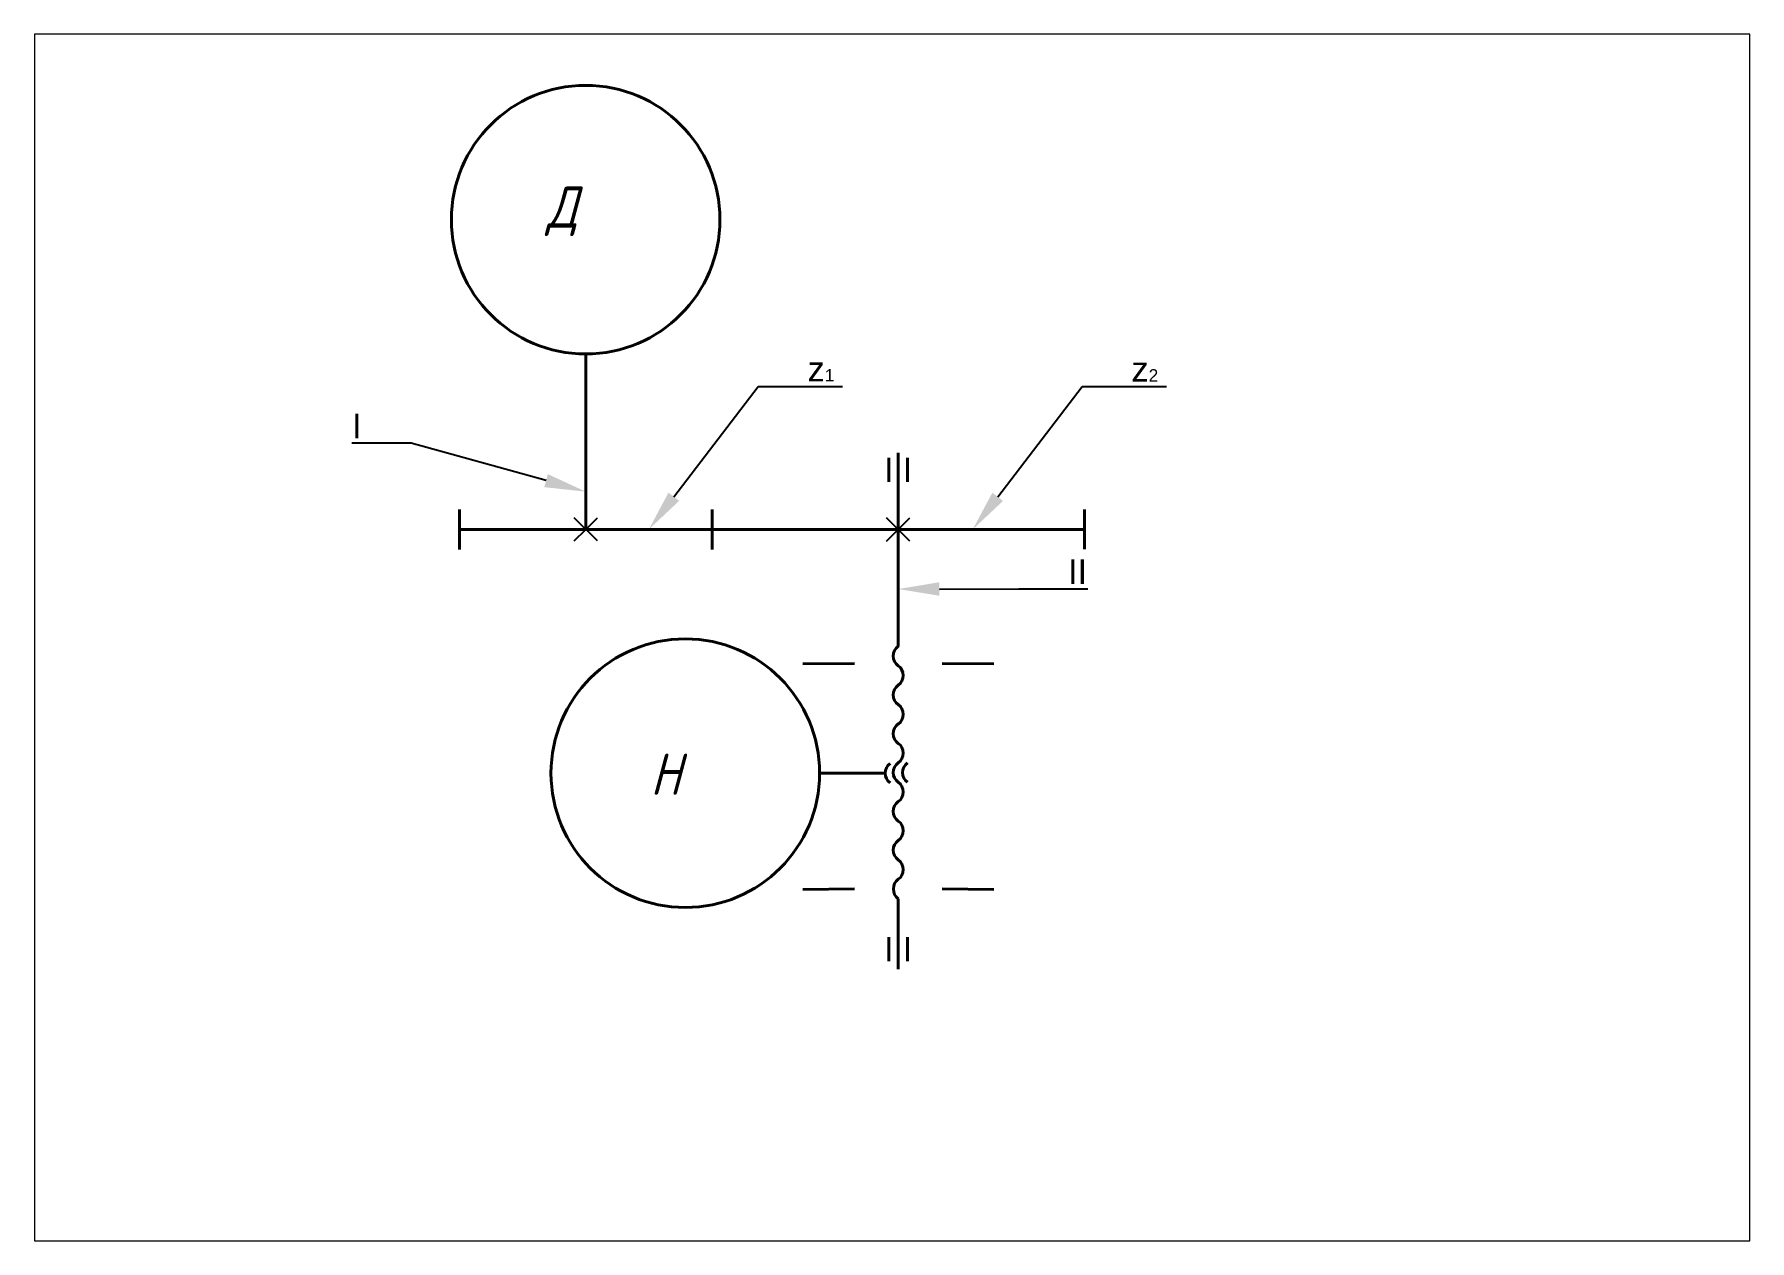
# Paper-space layout 'Лист3' of a CAD drawing. Header units: inches. Extents: x 0.6 to 11.3, y 0.4 to 8.
# The model-space entities are those that its viewports show. They can reach past a viewport. Long polylines and large blocks are cut down to what shows.
import ezdxf
from ezdxf import colors
from ezdxf.entities.mleader import LeaderData, LeaderLine
from ezdxf.math import Vec2, Vec3

# ---------------------------------------------------------------- set-up
doc = ezdxf.new("R2010")
doc.units = ezdxf.units.IN
doc.header["$MEASUREMENT"] = 0
doc.layers.add('AM_VIEWS', color=1, linetype='Continuous', lineweight=15, plot=False)
doc.layers.add('Основная', color=7, linetype='Continuous', lineweight=40)
doc.styles.get("Standard").update_dxf_attribs({"font": 'arial.ttf'})
doc.styles.add('стиль2', font='simplex.shx', dxfattribs={"width": 0.8, "oblique": 15})

msp = doc.modelspace()

# ---------------------------------------------------------------- linework, layer by layer
for p, q in [((101.15, 110.16), (98.32, 112.98)), ((99.73, 111.57), (101.15, 112.98)), ((139.15, 110.15), (136.32, 112.97)), ((137.73, 111.56), (139.15, 112.97)), ((98.32, 110.16), (99.73, 111.57)), ((136.32, 110.15), (137.73, 111.56))]:
    msp.add_line(p, q)
at = {"layer": 'Основная'}
for p, q in [((99.73, 132.9), (99.73, 111.57)), ((136.6, 120.28), (136.6, 117.36)), ((137.73, 111.56), (137.73, 120.89)), ((138.86, 120.28), (138.86, 117.36)), ((84.38, 113.97), (84.38, 109.13)), ((115.09, 113.97), (115.09, 109.13)), ((160.37, 113.99), (160.37, 109.15)), ((99.73, 111.57), (84.38, 111.57)), ((99.73, 111.57), (115.09, 111.57)), ((115.09, 111.55), (160.37, 111.57)), ((137.73, 111.56), (137.74, 97.35)), ((132.4, 95.28), (126.14, 95.21)), ((143.08, 95.28), (149.34, 95.22)), ((136.14, 81.93), (128.17, 81.93)), ((132.4, 67.85), (126.14, 67.79)), ((143.08, 67.85), (149.34, 67.79)), ((137.74, 66.67), (137.74, 58.09)), ((136.61, 62), (136.61, 59.09)), ((138.87, 62), (138.87, 59.09))]:
    msp.add_line(p, q, dxfattribs=at)
for centre in [(99.73, 149.23), (111.84, 81.93)]:
    msp.add_circle(centre, 16.33, dxfattribs=at)
for centre, start, end in [((138.59, 96.17), 125.8445, 234.1276), ((136.89, 93.81), 305.8724, 54.1555), ((138.59, 91.45), 125.8445, 234.1276), ((136.89, 89.09), 305.8724, 54.1555), ((138.59, 86.73), 125.8445, 234.1276), ((136.89, 84.37), 305.8724, 54.1555), ((137.6, 81.93), 125.8445, 234.1276), ((138.59, 82.01), 125.8445, 234.1276), ((139.72, 82), 125.8445, 234.1276), ((136.89, 79.65), 305.8724, 54.1555), ((138.59, 77.29), 125.8445, 234.1276), ((136.89, 74.93), 305.8724, 54.1555), ((138.59, 72.57), 125.8445, 234.1276), ((136.89, 70.21), 305.8724, 54.1555), ((138.6, 67.85), 125.8445, 234.1276)]:
    msp.add_arc(centre, 1.46, start, end, dxfattribs=at)

# ---------------------------------------------------------------- texts
at = {"layer": 'Основная', "char_height": 5, "attachment_point": 1, "style": 'стиль2'}
for s, insert in [('Д', (94.98, 153.27)), ('Н', (107.58, 84.31))]:
    msp.add_mtext_dynamic_manual_height_columns(s, width=13.019, gutter_width=1, heights=[0], dxfattribs=dict(at, insert=insert))

# ---------------------------------------------------------------- leaders
at = {"layer": 'Основная'}
ml = msp.add_multileader_mtext('Standard', dxfattribs=at)
ml.set_content('z{\\H0.5x;1}', color=256)
ml.set_leader_properties()
ml.build(insert=Vec2(0, 0))
ml.multileader.update_dxf_attribs({"text_left_attachment_type": 6, "text_right_attachment_type": 6, "dogleg_length": 5, "arrow_head_size": 5})
ctx = ml.context
ctx.base_point, ctx.char_height, ctx.arrow_head_size, ctx.landing_gap_size, ctx.plane_origin = Vec3(125.71, 128.96), 3, 5, 1, Vec3(107.41, 111.57)
ctx.left_attachment, ctx.right_attachment = 6, 6
notes = []
notes.append((ctx, [(0, (1, 1, 0), (120.71, 128.96), (1, 0), 5, [(0, [(107.41, 111.57)], 0, [])])]))
ctx.mtext.insert, ctx.mtext.flow_direction = Vec3(126.71, 132.56), 5
ml = msp.add_multileader_mtext('Standard', dxfattribs=at)
ml.set_content('z{\\H0.5x;2}', color=256)
ml.set_leader_properties()
ml.build(insert=Vec2(0, 0))
ml.multileader.update_dxf_attribs({"text_left_attachment_type": 6, "text_right_attachment_type": 6, "dogleg_length": 5, "arrow_head_size": 5})
ctx = ml.context
ctx.base_point, ctx.char_height, ctx.arrow_head_size, ctx.landing_gap_size, ctx.plane_origin = Vec3(165.09, 128.95), 3, 5, 1, Vec3(146.79, 111.56)
ctx.left_attachment, ctx.right_attachment = 6, 6
notes.append((ctx, [(0, (1, 1, 0), (160.09, 128.95), (1, 0), 5, [(0, [(146.79, 111.56)], 0, [])])]))
ctx.mtext.insert, ctx.mtext.flow_direction = Vec3(166.09, 132.55), 5
ml = msp.add_multileader_mtext('Standard', dxfattribs=at)
ml.set_content('I', color=256)
ml.set_leader_properties()
ml.build(insert=Vec2(0, 0))
ml.multileader.update_dxf_attribs({"text_left_attachment_type": 6, "text_right_attachment_type": 6, "dogleg_length": 5, "arrow_head_size": 5})
ctx = ml.context
ctx.base_point, ctx.char_height, ctx.arrow_head_size, ctx.landing_gap_size, ctx.plane_origin = Vec3(71.1, 122.06), 3, 5, 1, Vec3(99.73, 116.16)
ctx.left_attachment, ctx.right_attachment, ctx.text_align_type = 6, 6, 2
notes.append((ctx, [(0, (1, 1, 0), (78.49, 122.06), (-1, 0), 5, [(0, [(99.73, 116.16)], 0, [])])]))
ctx.mtext.insert, ctx.mtext.alignment, ctx.mtext.flow_direction = Vec3(72.49, 125.66), 3, 5
ml = msp.add_multileader_mtext('Standard', dxfattribs=at)
ml.set_content('II', color=256)
ml.set_leader_properties()
ml.build(insert=Vec2(0, 0))
ml.multileader.update_dxf_attribs({"text_left_attachment_type": 6, "text_right_attachment_type": 6, "dogleg_length": 5, "arrow_head_size": 5})
ctx = ml.context
ctx.base_point, ctx.char_height, ctx.arrow_head_size, ctx.landing_gap_size, ctx.plane_origin = Vec3(157.38, 104.33), 3, 5, 1, Vec3(136.54, 99.51)
ctx.left_attachment, ctx.right_attachment = 6, 6
notes.append((ctx, [(1, (1, 1, 0), (152.38, 104.33), (1, 0), 5, [(0, [(137.74, 104.32)], 0, [])])]))
ctx.mtext.insert, ctx.mtext.flow_direction = Vec3(158.38, 107.93), 5
for ctx, leaders in notes:
    for number, flags, end, landing, length, lines in leaders:
        leader = LeaderData()
        leader.index, (leader.has_last_leader_line, leader.has_dogleg_vector, leader.attachment_direction) = number, flags
        leader.last_leader_point, leader.dogleg_vector, leader.dogleg_length = Vec3(end), Vec3(landing), length
        for number, points, colour, breaks in lines:
            line = LeaderLine()
            line.index, line.vertices, line.color, line.breaks = number, Vec3.list(points), colors.encode_raw_color(colour), breaks
            leader.lines.append(line)
        ctx.leaders.append(leader)

psp = doc.layouts.new('Лист3')

# ---------------------------------------------------------------- viewports
at = {"layer": 'AM_VIEWS'}
psp.add_viewport(center=(5.907, 4.189), size=(10.71, 7.53097), view_center_point=(136.986, 98.426), view_height=146.67831, dxfattribs=at)

doc.saveas('drawing.dxf')
